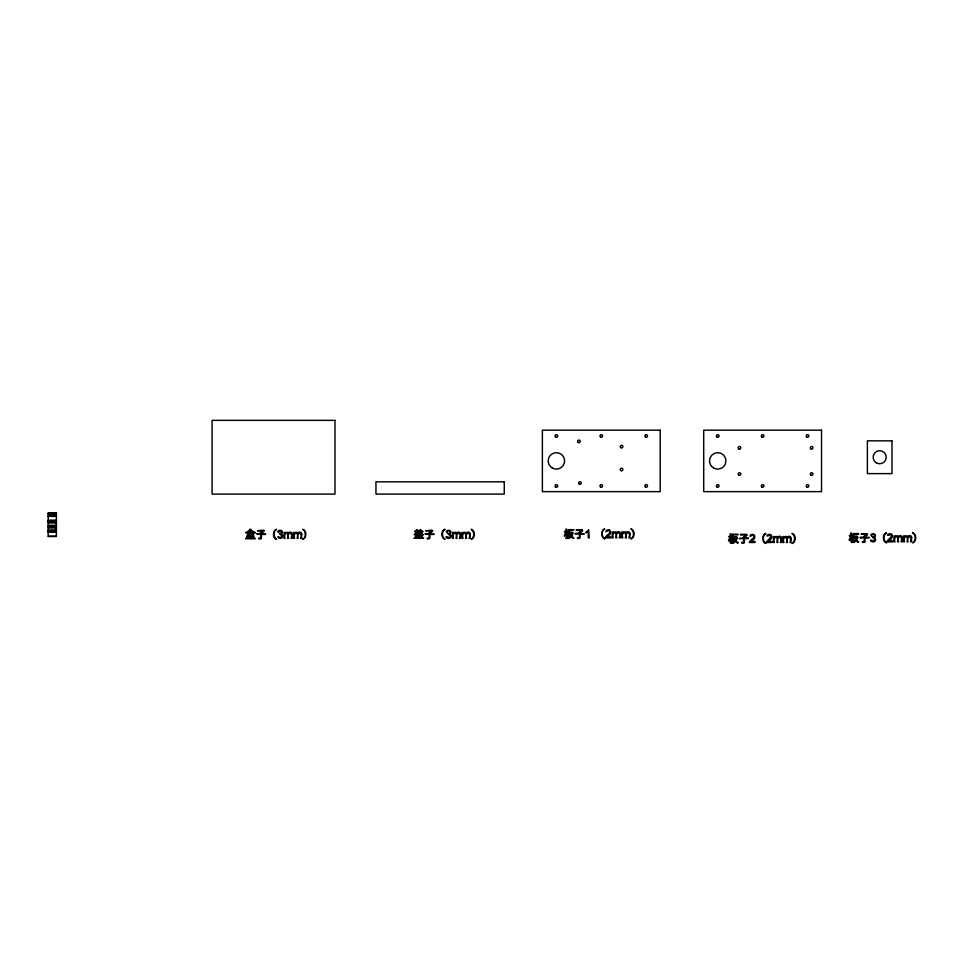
<?xml version="1.0" encoding="UTF-8"?>
<svg xmlns="http://www.w3.org/2000/svg" width="964" height="964" viewBox="0 0 964 964"><rect width="100%" height="100%" fill="white"/><g stroke="black" fill="none" stroke-linecap="round" stroke-linejoin="round"><path stroke-width="1.45" d="M566.073 533.092L566.073 532.803A11.243 11.243 0 0 1 564.627 536.225M730.338 537.695L730.338 537.406A11.243 11.243 0 0 1 728.892 540.84M850.959 536.743L850.923 539.744M566.061 533.67L566.049 534.562M730.338 538.274L730.314 539.78M730.302 540.394L730.29 541.334M850.923 540.37L851.453 542.599M422.292 535.671L422.268 538.105L423.509 538.093M566.001 537.37L565.976 538.539M730.278 541.973L730.242 543.142M253.809 535.984L253.785 538.225L255.062 538.201M279.512 533.586C279.813 534.177 283.994 536.538 280.03 537.659C276.005 534.237 278.066 540.105 281.801 537.912C284.621 535.55 280.138 534.261 282.356 532.574C283.512 528.85 275.379 530.357 278.524 532.417M447.947 533.586C448.103 534.333 452.297 536.092 448.887 537.611C443.85 534.61 445.983 539.551 449.899 538.129C453.297 536.189 448.609 534.164 450.766 532.634C452.068 528.826 443.898 530.333 446.959 532.417M872.456 537.093C872.541 537.84 876.879 539.527 873.312 541.129C868.588 538.141 870.275 542.768 874.179 541.756C877.83 540.141 873.276 537.671 875.264 536.201C876.722 532.55 868.468 533.622 871.468 535.936M573.086 532.887L573.05 532.984A10.122 10.122 0 0 1 571.628 536.213A7.507 7.507 0 0 0 573.917 537.984L573.616 538.43M737.352 537.49L737.279 537.683A10.122 10.122 0 0 1 735.894 540.816M737.882 543.033L738.171 542.612A7.507 7.507 0 0 1 735.845 540.804M858.502 542.371L858.804 541.949A7.507 7.507 0 0 1 856.466 540.153A10.122 10.122 0 0 0 857.864 537.02M420.003 530.26L419.593 530.947L414.942 530.923M276.475 539.165C272.463 538.539 272.499 530.08 276.475 529.453M302.829 529.453C306.841 530.08 306.817 538.539 302.829 539.165M444.91 539.165C440.897 538.539 440.934 530.08 444.91 529.453M471.263 529.453C475.276 530.08 475.252 538.539 471.263 539.165M604.681 538.731C600.668 538.093 600.705 529.634 604.681 529.007M631.034 529.007C635.047 529.646 635.023 538.105 631.034 538.731M765.778 543.335C761.765 542.696 761.801 534.249 765.778 533.61M792.131 533.61C796.144 534.249 796.107 542.72 792.131 543.335M886.398 542.684C882.385 542.045 882.422 533.586 886.398 532.959M912.751 532.959C916.764 533.598 916.728 542.057 912.751 542.684M261.039 538.659L260.943 538.719A3.94 3.94 0 0 1 259.678 538.864L259.292 538.888M864.588 542.166L864.491 542.226A3.94 3.94 0 0 1 863.238 542.371L862.852 542.407M607.585 534.875C608.983 534.008 610.766 531.779 609.32 530.827C607.392 529.417 604.994 534.02 606.32 530.453C611.224 527.38 612.333 534.671 607.657 536.056A3.964 3.964 0 0 0 606.874 536.924L610.899 536.936L610.899 537.9L605.488 537.9M751.703 539.479C752.992 538.635 755.101 536.394 753.185 535.285C751.245 534.875 748.739 538.117 750.679 534.815C755.896 532.61 756.138 539.37 751.703 540.72A3.964 3.964 0 0 0 750.98 541.527L755.017 541.539L755.017 542.503L749.606 542.503M768.669 539.479C776.165 531.947 763.596 538.249 767.657 534.815C772.779 532.405 773.02 539.37 768.682 540.72A3.964 3.964 0 0 0 767.959 541.527M889.302 538.828C896.761 531.441 884.181 537.37 888.278 534.164C893.544 531.947 893.652 538.768 889.302 540.069A3.964 3.964 0 0 0 888.579 540.876L892.616 540.888L892.616 541.852L887.205 541.852M747.305 535.044L746.992 535.261A13.291 13.291 0 0 1 744.341 537.249L744.353 537.984L748.498 537.96M264.377 530.875L264.112 531.043A13.291 13.291 0 0 1 261.401 533.092M432.812 530.875L432.511 531.068A13.291 13.291 0 0 1 429.836 533.092L429.848 533.815L434.005 533.791M567.832 531.441L566.615 531.465L566.615 530.019A3.193 3.193 0 0 1 566.651 529.489M564.482 532.032L565.916 532.008A11.351 11.351 0 0 1 564.181 535.851M732.098 536.044L730.881 536.068L730.893 534.622A3.193 3.193 0 0 1 730.917 534.092M728.748 536.635L730.182 536.611M852.718 535.394L851.513 535.406L851.513 533.972A3.193 3.193 0 0 1 851.549 533.429M849.368 535.984L850.802 535.96M265.57 533.791L261.413 533.815L261.413 533.104M414.327 534.683L423.389 534.683M245.772 538.792L255.062 538.792M575.219 534.032L579.388 534.008L579.352 537.406L577.954 537.755A9.869 9.869 0 0 1 577.4 537.707A1.554 1.554 0 0 1 577.629 538.237M739.484 538.635L743.654 538.611L743.606 542.069L742.304 542.358A9.869 9.869 0 0 1 741.665 542.322A1.554 1.554 0 0 1 741.894 542.84M869.118 537.297L864.973 537.322L864.973 536.611M860.117 537.984L864.286 537.96L864.25 541.358L862.84 541.696A9.869 9.869 0 0 1 862.286 541.66A1.554 1.554 0 0 1 862.515 542.19M257.605 530.803L263.425 530.79A13.568 13.568 0 0 1 261.172 532.526L260.642 532.465A8.146 8.146 0 0 1 260.714 533.598L256.557 533.791L260.726 534.454L260.69 537.852L259.28 538.189A9.869 9.869 0 0 1 258.726 538.153A1.554 1.554 0 0 1 258.954 538.683M426.04 530.803L431.86 530.79A13.568 13.568 0 0 1 429.607 532.526L429.173 532.477A8.146 8.146 0 0 1 429.149 533.598L424.991 533.791L429.161 534.454L429.125 537.852L427.799 538.201A9.869 9.869 0 0 1 427.16 538.153A1.554 1.554 0 0 1 427.389 538.683M414.942 531.513L418.484 531.489L418.484 532.465L415.376 532.935M422.232 532.453L419.111 532.465L419.111 531.489L422.786 531.513M576.267 530.369L582.087 530.345M415.46 533.02L418.484 532.996L418.484 534.092L414.327 534.08M422.196 535.586L415.484 535.586L415.424 538.105L414.255 538.093M740.545 534.972L746.353 534.948A13.568 13.568 0 0 1 744.112 536.695L743.666 536.647A8.146 8.146 0 0 1 743.654 537.767L739.4 538.551M48.2 513.475L56.394 513.475M48.2 514.041L56.394 514.041M48.2 515.824L56.394 515.824M48.2 516.379L56.394 516.379M48.2 520.186L56.394 520.186M48.2 520.994L56.394 520.994M48.2 521.391L56.394 521.295M48.2 521.813L56.394 521.813M48.2 522.428L56.394 522.428M48.2 522.825L56.394 522.825M48.2 525.308L56.394 525.308M48.2 526.344L56.394 526.344M48.2 527.356L56.394 527.356M48.2 529.091L56.394 529.091M582.304 529.73L576.267 529.706M263.63 530.164L257.521 530.718M432.065 530.164L425.955 530.718M48.2 530.815L56.394 530.815M48.2 530.899L56.394 530.899M48.2 531.839L56.394 531.839M48.2 532.14L56.394 532.14M572.447 532.212L569.073 532.212L569.073 530.236L573.761 529.718M867.19 533.682L861.081 534.237L866.973 534.297A13.568 13.568 0 0 1 864.732 536.032L864.202 535.972A8.146 8.146 0 0 1 864.274 537.105L860.117 537.297M746.57 534.333L740.545 534.309M48.2 536.201L56.394 536.201M857.333 536.165L853.971 536.165L853.971 534.177L858.562 534.201M730.905 536.611L732.098 536.635M736.713 536.815L733.351 536.815L733.351 534.839L737.942 534.863M734.351 537.37L736.713 537.37A8.17 8.17 0 0 1 735.52 540.286A8.278 8.278 0 0 1 734.375 537.358M767.971 541.539L771.995 541.539L771.995 542.503L766.585 542.503M422.232 533.02L419.111 532.996L419.111 534.092L423.473 534.598M575.219 533.357L579.388 533.261A8.146 8.146 0 0 0 579.316 532.02L579.786 532.092M869.118 537.984L864.973 537.96L864.997 541.202A1.241 1.241 0 0 1 864.684 542.178M748.498 538.635L744.353 538.611L744.365 541.864A1.241 1.241 0 0 1 744.051 542.84M434.005 534.466L429.848 534.454L429.872 537.695A1.241 1.241 0 0 1 429.558 538.671L429.317 538.743A3.94 3.94 0 0 1 428.112 538.864L427.691 538.888M265.57 534.466L261.413 534.454L261.437 537.695A1.241 1.241 0 0 1 261.123 538.671M742.159 543.057L742.569 543.057A3.94 3.94 0 0 0 743.822 542.937M245.772 538.201L246.965 538.225L246.941 535.984M852.718 535.984L851.525 535.96A7.688 7.688 0 0 0 852.827 538.298A2.47 2.47 0 0 0 852.598 538.719M849.368 535.394L850.899 535.406L850.899 534.008A6.784 6.784 0 0 0 850.838 533.056L851.501 533.116M564.482 531.441L566.013 531.465L566.013 530.055A6.784 6.784 0 0 0 565.952 529.116L566.603 529.164M730.869 533.767L730.29 533.719A6.784 6.784 0 0 1 730.266 534.659L730.278 536.068L728.664 536.55M250.736 529.489L250.773 529.501A4.531 4.531 0 0 0 250.122 529.369M420.894 529.706L420.28 529.537A2.338 2.338 0 0 1 420.111 530.067M732.965 543.057L732.688 542.768A8.784 8.784 0 0 0 735.122 540.78M853.586 542.407L853.357 542.142A8.784 8.784 0 0 0 855.755 540.117A8.869 8.869 0 0 1 854.466 536.707L853.959 536.707A22.256 22.256 0 0 1 853.911 537.852L853.743 539.406A7.302 7.302 0 0 1 852.586 542.443M849.284 540.165L849.139 539.888A11.351 11.351 0 0 0 850.778 535.948M728.664 540.828L728.483 540.503A11.351 11.351 0 0 0 730.146 536.611M730.881 541.72L730.82 537.261A8.17 8.17 0 0 0 731.772 539.358M566.603 536.972L566.555 532.658A8.17 8.17 0 0 0 567.507 534.743M851.501 540.912L851.441 536.611A8.17 8.17 0 0 0 852.393 538.695M853.333 533.67L853.333 536.936A20.015 20.015 0 0 1 853.176 539.201A6.411 6.411 0 0 1 851.983 542.19M732.712 534.333L732.712 537.587A20.015 20.015 0 0 1 732.544 539.864A6.411 6.411 0 0 1 731.363 542.84M568.435 529.73L568.435 532.984A20.015 20.015 0 0 1 568.278 535.261A6.411 6.411 0 0 1 567.097 538.237A1.446 1.446 0 0 1 567.422 538.502M911.534 537.779L911.534 541.852L910.534 541.852C913.342 535.249 905.654 535.092 908.028 541.852L907.028 541.852C909.522 534.634 902.196 535.671 904.509 541.852L903.497 541.852L903.497 535.924L904.401 535.924L904.401 536.755M902.015 537.779L902.015 541.852L901.015 541.852C903.654 535.478 896.363 534.779 898.496 541.852L897.496 541.852C899.725 534.514 892.917 535.598 894.978 541.852L893.977 541.852L893.977 535.924L894.869 535.924L894.869 536.755M790.914 538.442L790.914 542.503L789.914 542.503C792.89 536.141 785.058 535.659 787.407 542.503L786.407 542.503C788.901 535.261 781.527 536.309 783.889 542.503L782.876 542.503L782.876 536.574L783.78 536.574L783.78 537.406M781.382 538.442L781.382 542.503L780.382 542.503C783.25 536.105 775.61 535.623 777.876 542.503L776.876 542.503C779.37 535.261 772.104 536.285 774.357 542.503L773.345 542.503L773.345 536.574L774.249 536.574L774.249 537.406M629.829 533.827L629.829 537.9L628.829 537.9C631.89 531.562 623.901 531.043 626.323 537.9L625.311 537.9C627.757 530.73 620.515 531.706 622.792 537.9L621.792 537.9L621.792 531.971L622.684 531.971L622.684 532.803M620.298 533.827L620.298 537.9L619.298 537.9C622.045 531.526 614.598 530.935 616.791 537.9L615.779 537.9C618.225 530.718 611.031 531.694 613.261 537.9L612.261 537.9L612.261 531.971L613.164 531.971L613.164 532.803M586.233 532.706L586.233 531.742A5.061 5.061 0 0 0 588.655 529.718L589.245 537.9L588.245 537.9L588.245 531.501A6.242 6.242 0 0 1 586.22 532.682M567.917 531.538L566.639 532.008A7.688 7.688 0 0 0 567.941 534.345M470.058 534.273L470.058 538.346L469.058 538.346C471.974 531.923 464.299 531.453 466.552 538.346L465.54 538.346C467.95 531.104 460.804 532.104 463.021 538.346L462.021 538.346L462.021 532.405L462.913 532.405L462.913 533.237M460.527 534.273L460.527 538.346L459.527 538.346C462.491 531.815 454.586 531.598 457.02 538.346L456.008 538.346C458.382 531.08 451.297 532.14 453.49 538.346L452.49 538.346L452.49 532.405L453.381 532.405L453.381 533.237M423.594 538.165L414.171 538.165M422.871 531.429L420.244 530.947A7.206 7.206 0 0 0 420.75 530.164M301.624 534.273L301.624 538.346L300.623 538.346C303.576 531.911 295.755 531.513 298.117 538.346L297.105 538.346C299.467 531.08 292.417 532.128 294.586 538.346L293.586 538.346L293.586 532.405L294.478 532.405L294.478 533.237M292.092 534.273L292.092 538.346L291.092 538.346C293.912 531.61 286.115 531.742 288.585 538.346L287.573 538.346C290.007 531.116 282.838 532.092 285.055 538.346L284.055 538.346L284.055 532.405L284.946 532.405L284.946 533.237M252.182 531.995L252.182 532.381A59.153 59.153 0 0 0 248.736 532.465L248.64 531.995M302.973 529.284A6.579 6.579 0 0 1 303.009 539.382M294.635 533.321A1.952 1.952 0 0 1 298.057 533.261M297.84 533.249A2.133 2.133 0 0 1 301.877 534.273M285.103 533.321A1.952 1.952 0 0 1 288.525 533.261M288.308 533.249A2.133 2.133 0 0 1 292.345 534.273M278.68 532.417A1.458 1.458 0 0 1 280.753 531.031A1.458 1.458 0 0 1 281.018 533.502M280.837 533.261A2.109 2.109 0 0 1 279.668 533.586M276.343 539.334A6.579 6.579 0 0 1 276.307 529.236M252.086 531.911A59.153 59.153 0 0 1 248.736 531.911M250.7 529.814A10.857 10.857 0 0 0 255.388 532.429A1.832 1.832 0 0 0 255.086 532.923M250.122 529.369A2.277 2.277 0 0 1 249.797 529.875M249.845 529.911A9.592 9.592 0 0 1 245.495 532.538M250.411 530.2A11.592 11.592 0 0 1 246.133 533.056M254.809 532.971A10.845 10.845 0 0 1 250.351 530.176M253.122 535.128A18.967 18.967 0 0 1 253.122 533.261M253.05 533.164A131.863 131.863 0 0 1 247.748 533.164M247.664 533.261A18.967 18.967 0 0 1 247.664 535.128M247.748 535.201A131.863 131.863 0 0 1 253.05 535.201M253.713 535.9A188.775 188.775 0 0 1 247.025 535.9M471.408 529.284A6.579 6.579 0 0 1 471.444 539.382M463.069 533.321A1.952 1.952 0 0 1 466.492 533.261M466.275 533.249A2.133 2.133 0 0 1 470.312 534.273M453.538 533.321A1.952 1.952 0 0 1 456.96 533.261M456.743 533.249A2.133 2.133 0 0 1 460.78 534.273M447.115 532.417A1.458 1.458 0 0 1 449.176 531.031A1.458 1.458 0 0 1 449.453 533.502M449.272 533.261A2.109 2.109 0 0 1 448.103 533.586M444.778 539.334A6.579 6.579 0 0 1 444.741 529.236M417.111 529.61A4.205 4.205 0 0 1 417.761 530.513M416.581 529.911A3.784 3.784 0 0 1 417.183 530.815M912.884 532.791A6.579 6.579 0 0 1 912.932 542.889M904.557 536.827A1.952 1.952 0 0 1 907.968 536.767M907.751 536.767A2.133 2.133 0 0 1 911.799 537.779M895.026 536.827A1.952 1.952 0 0 1 898.448 536.767M898.231 536.767A2.133 2.133 0 0 1 902.268 537.779M886.904 541.72A5.459 5.459 0 0 1 889.423 539.057M886.265 542.84A6.579 6.579 0 0 1 886.229 532.755M871.625 535.924A1.458 1.458 0 0 1 873.685 534.538A1.458 1.458 0 0 1 873.962 537.008M873.782 536.767A2.109 2.109 0 0 1 872.613 537.105M867.576 534.659A13.291 13.291 0 0 1 864.961 536.599M850.947 536.743A11.243 11.243 0 0 1 849.525 540.177M858.562 533.574A126.561 126.561 0 0 1 853.405 533.574M851.983 542.178A1.446 1.446 0 0 1 852.309 542.443M853.851 542.455A10.737 10.737 0 0 0 856.128 540.635A9.399 9.399 0 0 0 858.225 542.443M792.263 533.453A6.579 6.579 0 0 1 792.3 543.539M783.925 537.49A1.952 1.952 0 0 1 787.347 537.418M787.13 537.418A2.133 2.133 0 0 1 791.167 538.442M774.405 537.49A1.952 1.952 0 0 1 777.815 537.418M777.599 537.418A2.133 2.133 0 0 1 781.647 538.442M766.284 542.383A5.459 5.459 0 0 1 768.79 539.72M765.645 543.503A6.579 6.579 0 0 1 765.597 533.405M749.305 542.383A5.459 5.459 0 0 1 751.824 539.72M730.917 536.611A7.688 7.688 0 0 0 732.206 538.96A2.47 2.47 0 0 0 731.977 539.37M737.942 534.237A126.561 126.561 0 0 1 732.785 534.237M731.351 542.828A1.446 1.446 0 0 1 731.688 543.106M731.965 543.106A7.302 7.302 0 0 0 733.122 540.057L733.279 538.502A22.256 22.256 0 0 0 733.339 537.37L733.809 537.37A8.869 8.869 0 0 0 735.074 540.78M733.23 543.106A10.737 10.737 0 0 0 735.496 541.298A9.399 9.399 0 0 0 737.605 543.106M631.179 528.838A6.579 6.579 0 0 1 631.215 538.936M622.84 532.887A1.952 1.952 0 0 1 626.263 532.815M626.046 532.815A2.133 2.133 0 0 1 630.082 533.839M613.309 532.887A1.952 1.952 0 0 1 616.731 532.815M616.514 532.815A2.133 2.133 0 0 1 620.551 533.839M605.187 537.767A5.459 5.459 0 0 1 607.706 535.116M604.548 538.9A6.579 6.579 0 0 1 604.512 528.802M582.69 530.718A13.291 13.291 0 0 1 580.075 532.646L580.087 533.369L584.317 533.948L580.087 534.008L580.099 537.249A1.241 1.241 0 0 1 579.786 538.237L579.605 538.274A3.94 3.94 0 0 1 578.352 538.43M582.099 530.357A13.568 13.568 0 0 1 579.846 532.092M567.712 534.767A2.47 2.47 0 0 1 567.892 534.405M573.676 529.622A126.561 126.561 0 0 1 568.519 529.622M567.7 538.49A7.302 7.302 0 0 0 568.844 535.454L569.013 533.899A22.256 22.256 0 0 0 569.073 532.767L569.543 532.767A8.869 8.869 0 0 0 570.808 536.177A8.784 8.784 0 0 1 568.338 538.093M568.965 538.502A10.737 10.737 0 0 0 571.23 536.683A9.399 9.399 0 0 0 573.327 538.502M571.242 535.683A8.17 8.17 0 0 0 572.423 532.755L570.086 532.767A8.278 8.278 0 0 0 571.194 535.683M334.99 420.352L212.08 420.352L212.08 494.098L334.99 494.098L334.99 420.352M660.195 430.185L542.371 430.185L542.371 491.64L660.195 491.64L660.195 430.185M821.533 430.185L703.708 430.185L703.708 491.64L821.533 491.64L821.533 430.185M891.965 440.837L867.383 440.837L867.383 473.613L891.965 473.613L891.965 440.837M504.268 481.807L375.96 481.807L375.96 494.098L504.268 494.098L504.268 481.807M56.394 512.896L48.2 512.896L48.2 536.514L56.394 536.514L56.394 512.896M56.394 522.042L48.2 522.042L56.394 522.114M252.496 533.682L248.302 533.682L248.302 534.683L252.496 534.683L252.496 533.682M417.484 536.129L416.05 536.129L416.05 538.105L417.484 538.105L417.484 536.129M419.533 536.129L418.087 536.129L418.087 538.105L419.533 538.105L419.533 536.129M421.63 536.129L420.147 536.129L420.147 538.105L421.63 538.105L421.63 536.129M249.001 536.43L247.603 536.43L247.603 538.225L249.001 538.225L249.001 536.43M251.038 536.43L249.604 536.43L249.604 538.225L251.038 538.225L251.038 536.43M253.146 536.43L251.64 536.43L251.64 538.225L253.146 538.225L253.146 536.43M857.333 536.707L854.984 536.707A8.278 8.278 0 0 0 856.092 539.635A8.17 8.17 0 0 0 857.309 536.707M761.97 487.037A1.313 1.313 0 0 0 763.934 485.904A1.313 1.313 0 0 0 761.97 484.772A1.313 1.313 0 0 0 761.97 487.037M761.97 437.066A1.313 1.313 0 0 0 763.934 435.921A1.313 1.313 0 0 0 761.97 434.788A1.313 1.313 0 0 0 761.97 437.066M717.059 487.037A1.313 1.313 0 0 0 719.036 485.904A1.313 1.313 0 0 0 717.059 484.772A1.313 1.313 0 0 0 717.059 487.037M717.059 437.066A1.313 1.313 0 0 0 719.036 435.921A1.313 1.313 0 0 0 717.059 434.788A1.313 1.313 0 0 0 717.059 437.066M806.868 487.037A1.313 1.313 0 0 0 808.832 485.904A1.313 1.313 0 0 0 806.868 484.772A1.313 1.313 0 0 0 806.868 487.037M806.868 437.066A1.313 1.313 0 0 0 808.832 435.921A1.313 1.313 0 0 0 806.868 434.788A1.313 1.313 0 0 0 806.868 437.066M713.625 468.01A8.194 8.194 0 0 0 725.916 460.913A8.194 8.194 0 0 0 713.625 453.815A8.194 8.194 0 0 0 713.625 468.01M738.858 448.947A1.313 1.313 0 0 0 740.822 447.802A1.313 1.313 0 0 0 738.858 446.669A1.313 1.313 0 0 0 738.858 448.947M738.858 475.168A1.313 1.313 0 0 0 740.822 474.023A1.313 1.313 0 0 0 738.858 472.89A1.313 1.313 0 0 0 738.858 475.168M810.965 448.947A1.313 1.313 0 0 0 812.929 447.802A1.313 1.313 0 0 0 810.965 446.669A1.313 1.313 0 0 0 810.965 448.947M810.965 475.168A1.313 1.313 0 0 0 812.929 474.023A1.313 1.313 0 0 0 810.965 472.89A1.313 1.313 0 0 0 810.965 475.168M876.396 462.901A6.555 6.555 0 0 0 886.229 457.225A6.555 6.555 0 0 0 876.396 451.55A6.555 6.555 0 0 0 876.396 462.901M600.632 487.037A1.313 1.313 0 0 0 602.596 485.904A1.313 1.313 0 0 0 600.632 484.772A1.313 1.313 0 0 0 600.632 487.037M600.632 437.066A1.313 1.313 0 0 0 602.596 435.921A1.313 1.313 0 0 0 600.632 434.788A1.313 1.313 0 0 0 600.632 437.066M555.722 487.037A1.313 1.313 0 0 0 557.698 485.904A1.313 1.313 0 0 0 555.722 484.772A1.313 1.313 0 0 0 555.722 487.037M555.722 437.066A1.313 1.313 0 0 0 557.698 435.921A1.313 1.313 0 0 0 555.722 434.788A1.313 1.313 0 0 0 555.722 437.066M645.531 487.037A1.313 1.313 0 0 0 647.495 485.904A1.313 1.313 0 0 0 645.531 484.772A1.313 1.313 0 0 0 645.531 487.037M645.531 437.066A1.313 1.313 0 0 0 647.495 435.921A1.313 1.313 0 0 0 645.531 434.788A1.313 1.313 0 0 0 645.531 437.066M552.288 468.01A8.194 8.194 0 0 0 564.579 460.913A8.194 8.194 0 0 0 552.288 453.815A8.194 8.194 0 0 0 552.288 468.01M578.255 442.524A1.313 1.313 0 0 0 580.232 441.379A1.313 1.313 0 0 0 578.255 440.247A1.313 1.313 0 0 0 578.255 442.524M579.304 484.145A1.313 1.313 0 0 0 581.268 483.012A1.313 1.313 0 0 0 579.304 481.88A1.313 1.313 0 0 0 579.304 484.145M620.924 447.718A1.313 1.313 0 0 0 622.889 446.585A1.313 1.313 0 0 0 620.924 445.452A1.313 1.313 0 0 0 620.924 447.718M620.924 470.613A1.313 1.313 0 0 0 622.889 469.48A1.313 1.313 0 0 0 620.924 468.347A1.313 1.313 0 0 0 620.924 470.613"/></g></svg>
